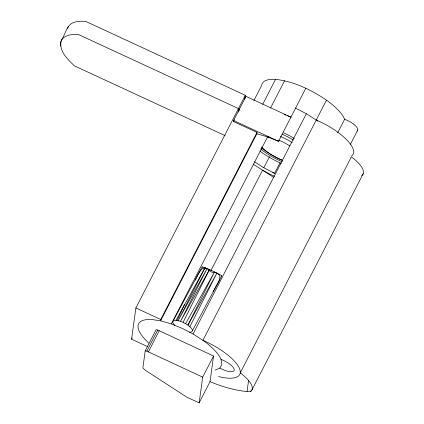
<?xml version="1.0" encoding="UTF-8"?>
<svg xmlns="http://www.w3.org/2000/svg" width="424" height="424" viewBox="0 0 424 424"><rect width="100%" height="100%" fill="white"/><g stroke="black" fill="none" stroke-linecap="round" stroke-linejoin="round"><path stroke-width="0.64" d="M251.162 390.425L250.552 391.601L247.075 391.469L248.559 380.482A32.388 11.125 27.2 0 0 240.233 372.887A40.285 13.838 27.2 0 1 218.577 376.544M225.165 135.654L74.513 65.911C67.586 59.312 58.199 50.673 61.438 40.052C65.407 34.556 66.165 25.954 72.833 22.774C76.898 21.142 81.328 21.057 85.632 21.37L245.295 95.283L244.759 99.19M147.589 346.609L131.594 339.205L135.871 307.962L245.295 95.283M145.215 350.876L142.851 368.127L146.206 370.809L187.127 397.389L199.158 402.8L210.023 381.68L213.542 356.017L157.707 330.01L156.08 329.755L145.215 350.876L146.842 351.13L202.672 377.137L199.158 402.8M256.997 132.415L160.754 319.484L160.569 320.841L256.812 133.777L256.997 132.415L233.423 121.503L233.56 120.506L245.978 96.37L290.933 117.178L287.292 115.694M238.272 109.885L238.447 108.586M67.745 28.419L68.28 26.754M195.284 280.238C197.298 276.045 199.073 271.339 202.767 268.403L204.877 268L176.002 320.247A10.854 3.731 27.2 0 0 173.798 324.228L174.879 325.367M177.068 320.586L184.461 304.443M176.002 320.247L180.544 321.281L183.104 322.325L209.509 269.473L220.507 274.953L221.768 275.95L192.39 330.768M189.888 326.681L216.95 273.003L187.943 325.118L189.888 326.681A10.854 3.731 27.2 0 1 190.811 332.103L189.56 332.167M233.423 121.503L234.329 119.743M238.251 112.122L239.761 109.191L78.79 34.673C71.274 33.342 58.899 36.077 60.611 46.057M253.907 100.493L261.656 85.431A46.333 15.916 27.2 0 1 275.536 79.362C294.039 81.408 311.227 89.824 326.485 100.144A46.391 15.937 27.2 0 1 344.627 119.271A12.36 4.245 27.2 0 1 355.195 125.515A12.36 4.245 27.2 0 1 357.114 131.021M131.594 339.205L132.198 338.023M262.721 104.272L275.536 79.362M270.57 107.966L284.578 80.74M146.842 351.13L157.707 330.01M148.331 351.978L159.217 330.704M148.75 343.032A46.322 15.911 27.2 0 1 151.972 319.532L161.014 320.91L171.349 323.931L267.592 136.862L278.515 141.319L305.837 88.213M210.839 270.719L262.573 170.172L253.245 164.183M279.994 162.832L274.582 173.342L263.813 167.756L269.526 156.663M240.26 372.903A40.338 13.86 27.2 0 0 202.921 340.324L193.042 333.974L306.361 113.717L295.592 108.131M326.485 100.144L202.921 340.313A46.391 15.937 27.2 0 1 221.063 359.441L221.9 364.401L219.886 368.043L215.148 370.11M202.672 377.137L213.542 356.017M337.695 132.738L344.627 119.271M350.256 144.579L357.787 129.935M240.233 372.887L351.379 156.859A32.33 11.104 27.2 0 1 361.709 175.578M252.057 389.698L363.204 173.665M213.023 291.802L215.397 287.334M172.748 321.673L202.126 266.855L209.509 269.473L180.544 321.281L207.129 268.456L178.122 320.571L205.078 267.639L204.834 268.058M185.627 323.634L214.592 271.826L187.943 325.118L183.104 322.325M215.694 286.778C217.634 283.534 220.215 280.004 219.844 276.066L218.768 274.429L216.855 273.194M221.407 275.998L221.768 275.95M214.284 272.378C210.145 273.289 208.852 268.069 204.909 267.968M256.812 133.777L267.592 136.862M214.295 272.42L216.855 273.173M284.26 114.459L286.078 115.201M171.349 323.931L182.272 328.383L193.042 333.974M210.023 381.68L212.403 382.655A69.266 23.792 27.2 0 0 247.075 391.474M233.56 120.506L278.515 141.319M272.786 172.515L274.582 173.342M135.871 307.962L160.754 319.484M208.12 270.39L209.302 270.978M203.902 268.148L204.924 268.742M306.361 113.717L316.24 120.056A46.391 15.937 27.2 0 1 317.825 121.211M254.485 161.772L263.813 167.756M273.66 177.396L262.573 170.172A46.56 15.995 27.2 0 0 274.551 176.31M261.37 147.796L264.279 150.123A36.194 12.434 27.2 0 0 282.803 160.526M260.749 149.004L263.654 151.331A36.194 12.434 27.2 0 0 282.183 161.735M259.976 151.077L260.977 151.877A41.621 14.299 27.2 0 0 281.308 163.42M202.126 266.855L202.434 267.215M283.561 132.765A41.621 14.299 27.2 0 1 294.383 138.452M282.077 134.154A36.194 12.434 27.2 0 1 293.419 140.084M316.235 120.045A40.328 13.854 27.2 0 1 351.671 155.931M221.063 359.435A12.36 4.245 27.2 0 1 234.233 370.11A12.36 4.245 27.2 0 1 219.881 368.043M280.444 136.459A24.428 8.39 27.2 0 1 292.21 142.634M282.548 160.336A24.428 8.39 27.2 0 1 261.666 146.884M267.21 136.857A24.428 8.39 27.2 0 1 269.653 137.275M278.584 140.079A24.428 8.39 27.2 0 1 289.831 145.914M248.559 380.482A32.298 11.098 27.2 0 1 250.558 391.606"/></g></svg>
